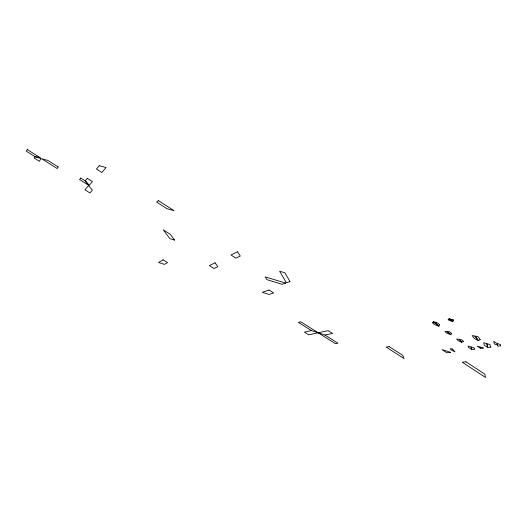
<?xml version="1.0" encoding="UTF-8"?>
<svg xmlns="http://www.w3.org/2000/svg" width="527" height="527" viewBox="0 0 527 527"><rect width="100%" height="100%" fill="white"/><g stroke="black" fill="none" stroke-linecap="round" stroke-linejoin="round"><path stroke-width="0.79" d="M311.444 330.581L304.389 332.142L308.657 334.823L328.163 330.666L332.577 333.466L324.994 335.02L311.444 330.581L298.387 322.353L300.733 321.773L335.442 343.676L337.972 343.215L324.994 335.02M433.352 321.417L432.983 322.564L436.508 322.702L433.352 321.417M439.538 324.639L439.004 326.246L435.078 322.827L437.568 322.919L439.538 324.639M449.142 318.433L448.708 319.619L452.397 319.751L449.142 318.433M453.49 319.955L452.871 321.635L450.881 319.869L453.49 319.955M451.441 333.301L450.908 334.717L447.39 331.648L449.683 331.76L451.441 333.301M27.233 149.536L26.35 151.223L34.163 156.15L40.309 157.784L27.233 149.536M34.901 156.862L34.209 158.087L39.367 161.334L41.04 158.502L34.901 156.862M58.181 166.954L57.114 168.535L41.686 158.798L47.891 160.452L58.181 166.954M80.75 178.04L79.544 179.549L88.483 185.201L84.61 180.478L80.75 178.04M87.265 178.324L85.387 180.603L89.261 185.326L92.449 181.604L87.265 178.324M99.201 165.741L96.448 169.062L101.816 172.494L106.092 167.54L99.201 165.741M88.589 185.524L84.926 189.806L89.926 192.948L92.396 190.168L88.589 185.524M158.377 200.635L156.611 202.078L166.973 208.712L174.042 210.675L158.377 200.635M163.113 259.837L158.601 262.512L164.496 264.376L167.566 262.617L163.113 259.837M463.424 341.483L461.81 342.379L459.656 339.52L462.344 340.047L463.424 341.483M480.189 339.651L478.457 340.587L475.249 336.16L478.055 336.687L480.189 339.651M215.095 262.789L209.371 265.595L214.015 268.52L217.842 266.708L215.095 262.789M237.512 251.794L230.997 254.989L235.912 258.131L240.266 256.063L237.512 251.794M285.66 283.071L282.169 284.303L266.945 279.666L265.2 276.866L285.66 283.071M289.988 281.537L286.431 282.795L279.633 271.247L284.936 272.828L289.988 281.537M269.033 289.988L262.36 292.333L269.172 294.468L273.678 292.94L269.033 289.988M389.176 346.621L386.153 347.089L404.104 358.597L402.727 355.317L389.176 346.621M450.473 352.28L446.83 352.754L442.067 349.638L450.473 352.28M474.484 349.184L471.928 349.52L471.296 347.076L474.181 347.965L474.484 349.184M483.384 348.037L480.743 348.38L480.446 347.141L483.384 348.037M490.538 347.115L487.837 347.464L487.001 343.676L489.998 344.586L490.538 347.115M500.65 345.811L497.857 346.173L497.35 343.604L500.406 344.526L500.65 345.811M465.96 361.799L462.225 362.207L485.584 377.464L484.768 374.111L465.96 361.799M450.618 319.856L448.022 319.77L452.607 321.622L450.618 319.856M434.834 322.814L432.357 322.722L434.32 324.428L438.754 326.233L434.834 322.814M447.159 331.635L444.88 331.523L446.639 333.057L450.677 334.704L447.159 331.635M452.621 349.091L450.111 348.637L451.303 350.027L454.999 351.865L452.621 349.091M474.972 336.107L472.179 335.574L474.333 338.532L478.18 340.534L474.972 336.107M459.392 339.467L456.711 338.947L457.798 340.376L461.54 342.326L459.392 339.467M174.542 240.075L169.938 238.705L163.271 229.851L170.175 234.219L174.542 240.075M497.35 344.889L494.313 343.966L493.786 341.384L497.093 343.597L497.35 344.889M486.698 343.584L483.714 342.682L484.293 345.218L487.541 347.372L486.698 343.584M480.156 347.049L477.231 346.16L480.453 348.288L480.156 347.049M471.006 346.99L468.134 346.107L468.457 347.326L471.639 349.427L471.006 346.99"/></g></svg>
